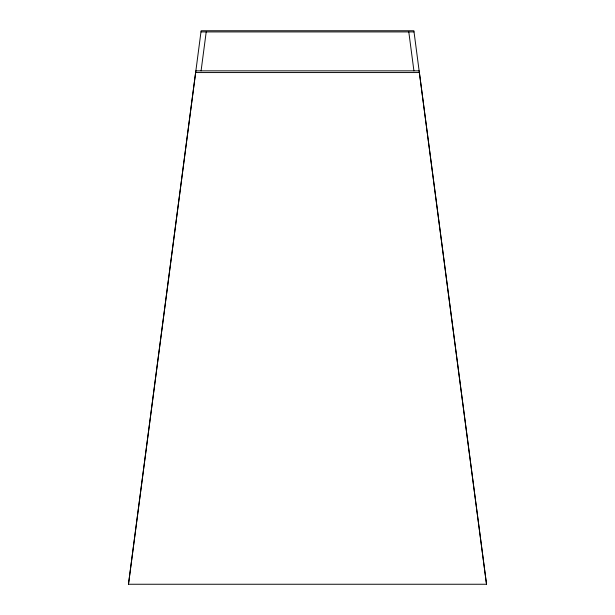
<?xml version="1.0" encoding="UTF-8"?>
<svg xmlns="http://www.w3.org/2000/svg" width="615" height="615" viewBox="0 0 615 615"><rect width="100%" height="100%" fill="white"/><g stroke="black" fill="none" stroke-linecap="round" stroke-linejoin="round"><path stroke-width="0.92" d="M128.481 584.25L201.128 30.75L413.872 30.75L486.519 584.25L128.481 584.25L195.847 70.848L419.153 70.848L486.519 584.25M201.082 70.848L206.21 31.919M200.974 31.919L414.026 31.919M195.847 72.562L419.153 72.562M408.791 31.919L413.918 70.848"/></g></svg>
